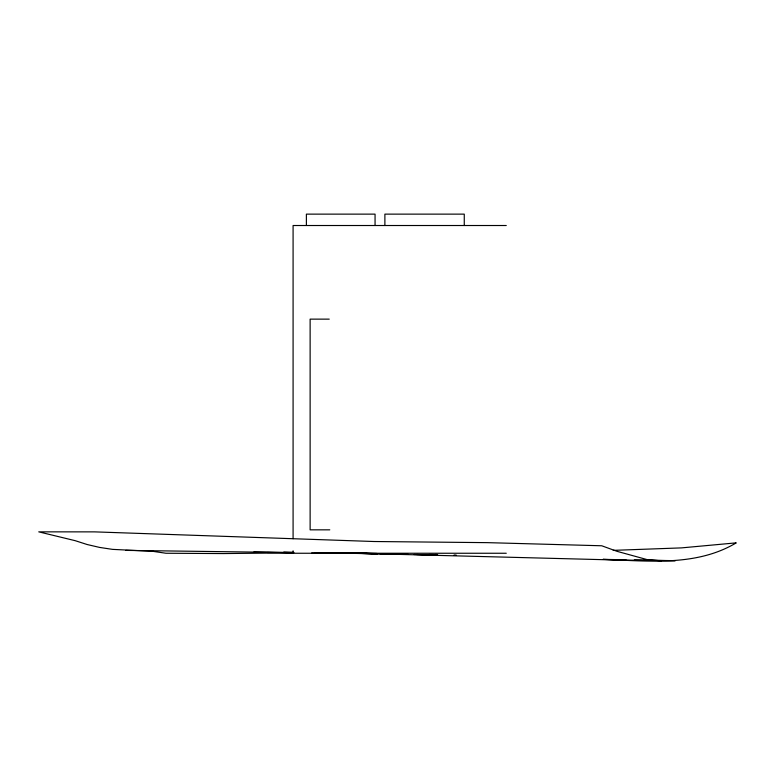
<?xml version="1.0" encoding="UTF-8"?>
<svg xmlns="http://www.w3.org/2000/svg" width="775" height="775" viewBox="0 0 775 775"><rect width="100%" height="100%" fill="white"/><g stroke="black" fill="none" stroke-linecap="round" stroke-linejoin="round"><path stroke-width="1.16" d="M625.89 559.783L602.989 559.366C647.483 560.897 696.086 566.845 736.25 542.858L681.496 547.886L613.219 550.357M293.018 552.866L223.423 553.563L165.976 553.253L152.84 551.335L112.482 549.368L99.568 547.412L87.1 544.505L75.127 540.659L38.75 531.853L94.637 531.873L374.005 541.512L487.417 542.645L601.739 545.774L617.016 551.325L647.232 559.637L661.511 560.868M377.028 553.515L345.573 552.972M506.269 225.515L293.086 225.515L293.086 538.741M329.249 319.135L310.126 319.135L310.126 529.838L329.782 529.838M506.269 553.253L293.086 553.253L293.086 550.831M331.971 552.972L407.824 554.164M321.354 552.962L376.602 553.534M267.394 552.507L293.706 552.778M311.647 552.962L377.512 553.65M125.782 550.395L293.832 552.604M354.853 553.398L377.638 553.708M380.031 553.738L407.611 554.115L383.422 553.738M380.564 553.738L407.137 554.241M428.924 554.512L437.4 554.609M341.145 553.108L377.377 553.65M435.24 554.512L437.642 554.551M253.764 552.062L293.493 552.643M315.173 552.962L324.802 553.098M283.786 552.062L293.425 552.236M634.328 559.938L675.306 560.693L617.026 560.034L344.226 552.972M384.933 553.941L406.72 554.367M413.986 554.503L436.984 554.958M398.67 554.135L407.078 554.309M416.698 554.503L437.129 554.929M464.264 225.515L464.264 214.132L384.884 214.132L384.884 225.515M375.061 225.515L375.061 214.132L306.387 214.132L306.387 225.515M456.359 555.336L453.937 555.288L456.359 555.336"/></g></svg>
